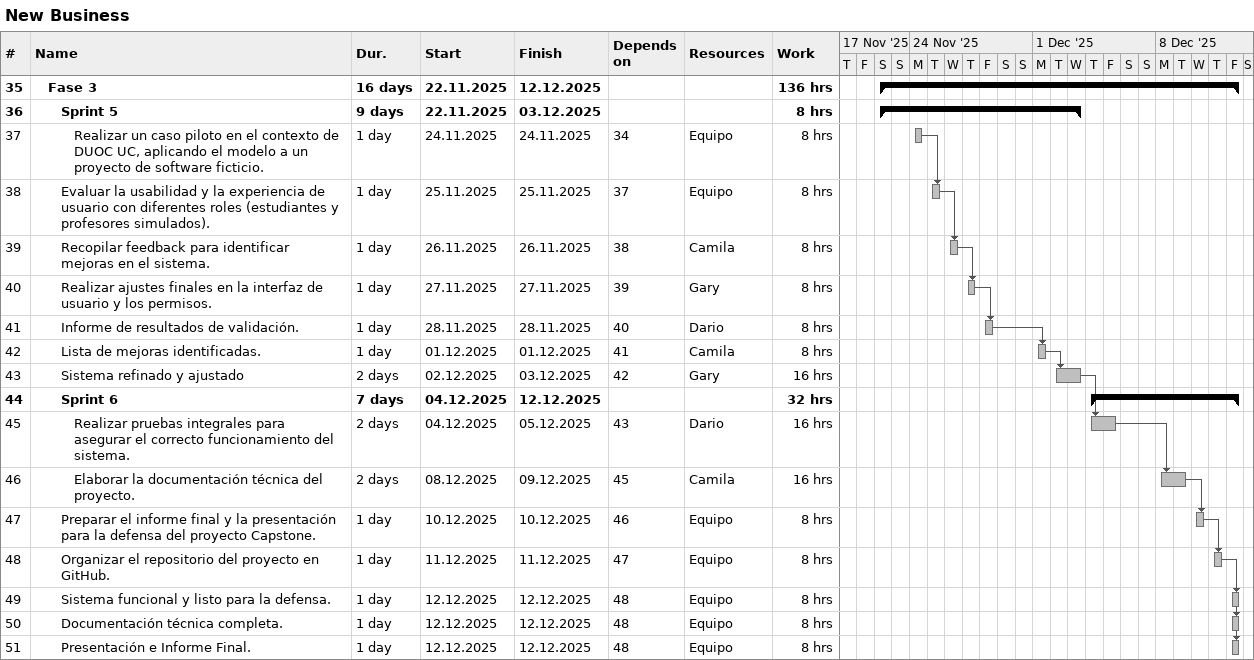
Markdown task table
New Business

| ID | Level | Task | Duration | Start | Finish | Predecessors | Resources | Work (h) |
|---|---|---|---|---|---|---|---|---|
| 35 | 2 | **Fase 3** | 16d | 2025-11-22 | 2025-12-12 |  |  | 136 |
| 36 | 3 | **Sprint 5** | 9d | 2025-11-22 | 2025-12-03 |  |  | 8 |
| 37 | 4 | Realizar un caso piloto en el contexto de DUOC UC, aplicando el modelo a un proyecto de software ficticio. | 1d | 2025-11-24 | 2025-11-24 | 34 | Equipo | 8 |
| 38 | 3 | Evaluar la usabilidad y la experiencia de usuario con diferentes roles (estudiantes y profesores simulados). | 1d | 2025-11-25 | 2025-11-25 | 37 | Equipo | 8 |
| 39 | 3 | Recopilar feedback para identificar mejoras en el sistema. | 1d | 2025-11-26 | 2025-11-26 | 38 | Camila | 8 |
| 40 | 3 | Realizar ajustes finales en la interfaz de usuario y los permisos. | 1d | 2025-11-27 | 2025-11-27 | 39 | Gary | 8 |
| 41 | 3 | Informe de resultados de validación. | 1d | 2025-11-28 | 2025-11-28 | 40 | Dario | 8 |
| 42 | 3 | Lista de mejoras identificadas. | 1d | 2025-12-01 | 2025-12-01 | 41 | Camila | 8 |
| 43 | 3 | Sistema refinado y ajustado | 2d | 2025-12-02 | 2025-12-03 | 42 | Gary | 16 |
| 44 | 3 | **Sprint 6** | 7d | 2025-12-04 | 2025-12-12 |  |  | 32 |
| 45 | 4 | Realizar pruebas integrales para asegurar el correcto funcionamiento del sistema. | 2d | 2025-12-04 | 2025-12-05 | 43 | Dario | 16 |
| 46 | 4 | Elaborar la documentación técnica del proyecto. | 2d | 2025-12-08 | 2025-12-09 | 45 | Camila | 16 |
| 47 | 3 | Preparar el informe final y la presentación para la defensa del proyecto Capstone. | 1d | 2025-12-10 | 2025-12-10 | 46 | Equipo | 8 |
| 48 | 3 | Organizar el repositorio del proyecto en GitHub. | 1d | 2025-12-11 | 2025-12-11 | 47 | Equipo | 8 |
| 49 | 3 | Sistema funcional y listo para la defensa. | 1d | 2025-12-12 | 2025-12-12 | 48 | Equipo | 8 |
| 50 | 3 | Documentación técnica completa. | 1d | 2025-12-12 | 2025-12-12 | 48 | Equipo | 8 |
| 51 | 3 | Presentación e Informe Final. | 1d | 2025-12-12 | 2025-12-12 | 48 | Equipo | 8 |
